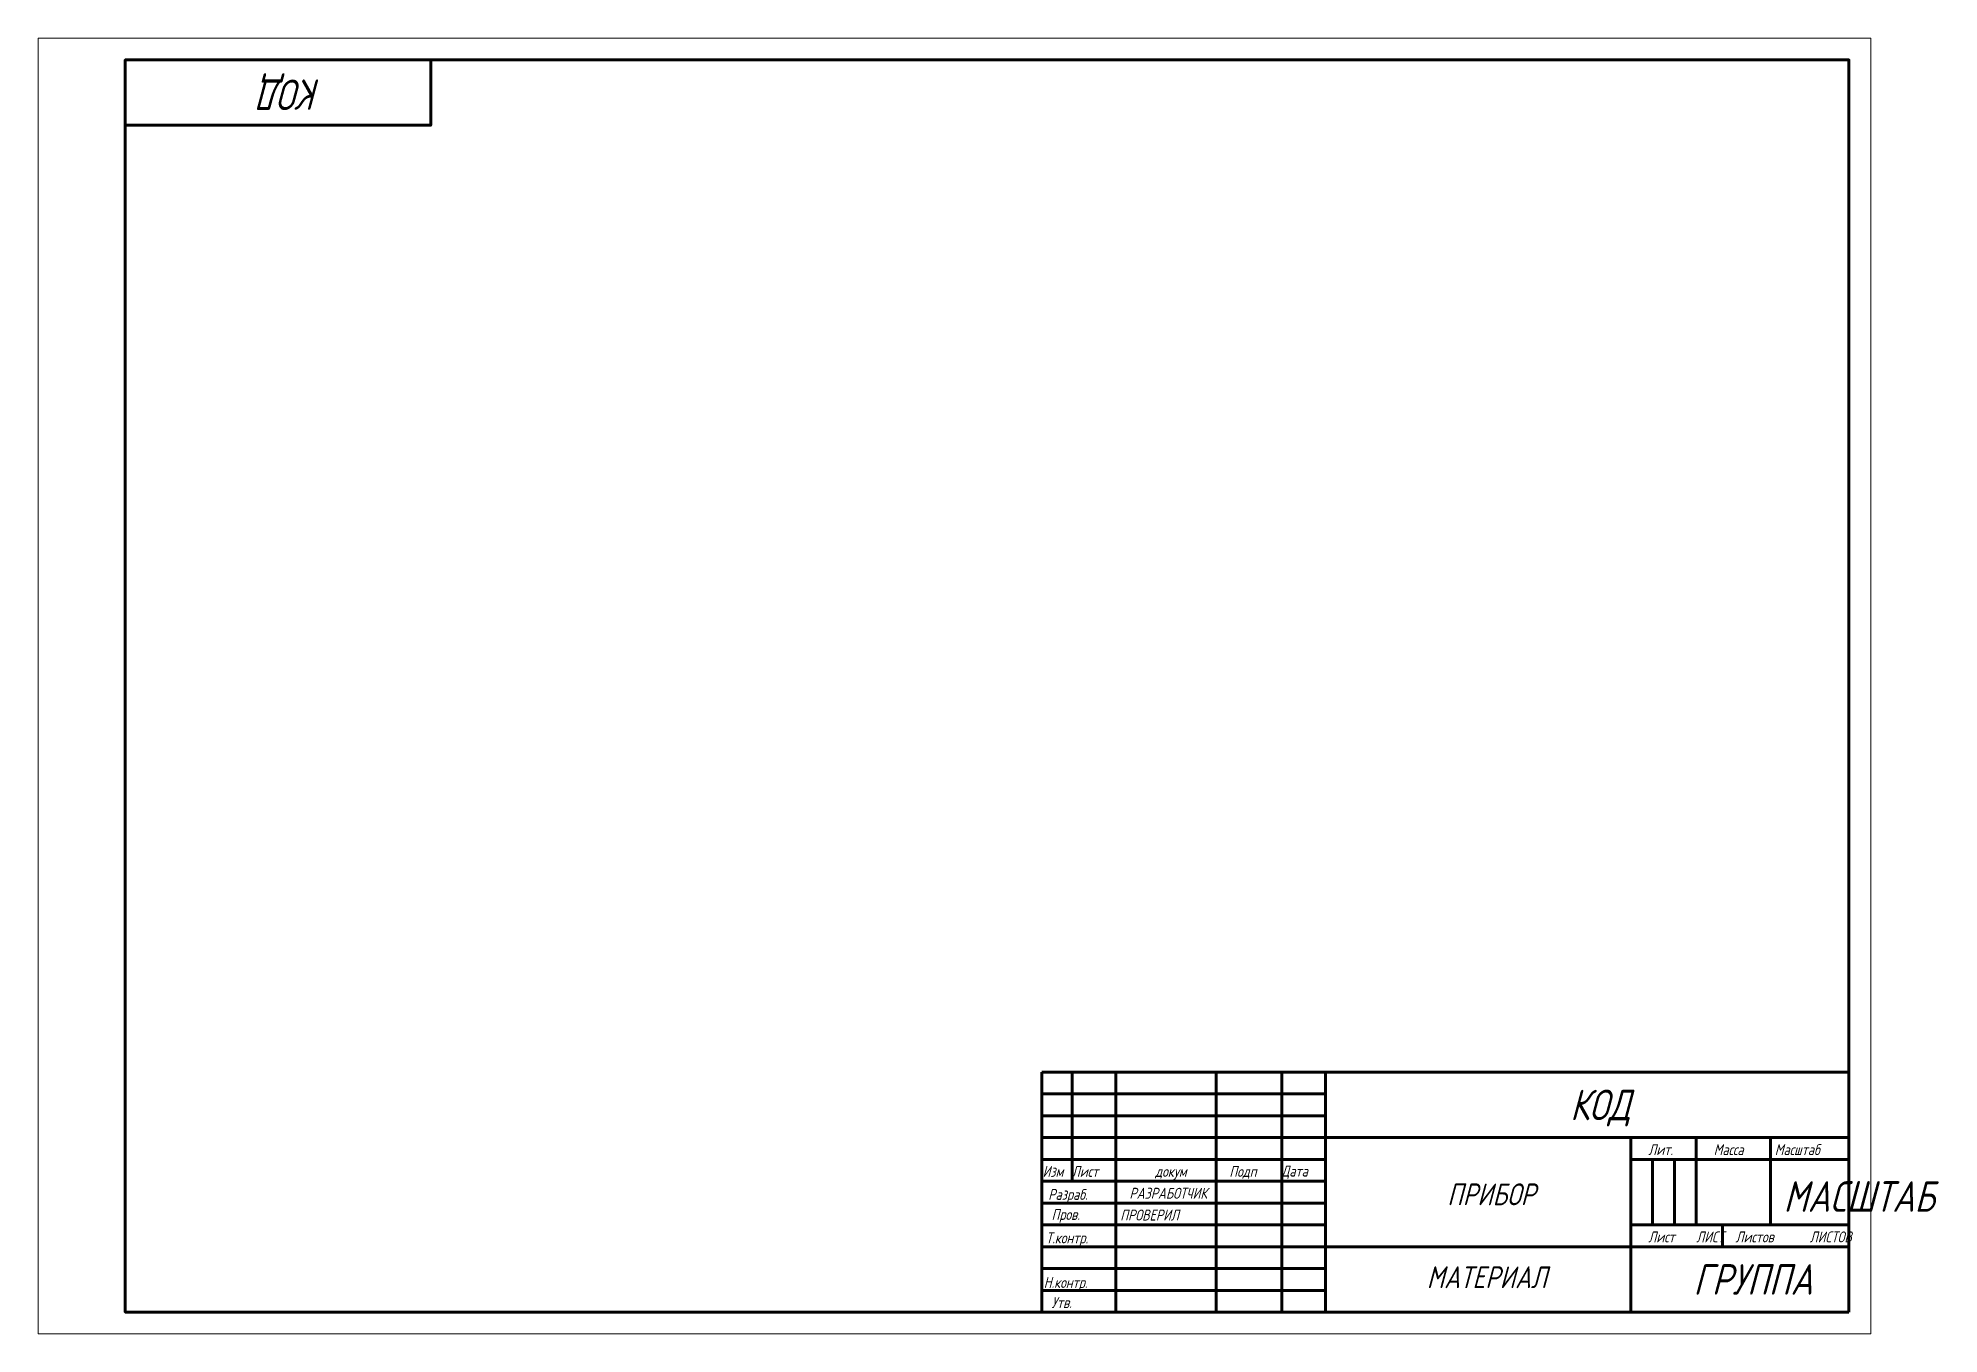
# Model space of a CAD drawing. Header units: millimetres. Extents: x 0 to 436, y 0 to 297.
import ezdxf
from ezdxf.enums import TextEntityAlignment as Align

# ---------------------------------------------------------------- set-up
doc = ezdxf.new("R2010")
doc.units = ezdxf.units.MM
doc.styles.add('Dm', font='GOST_A.TTF', dxfattribs={"oblique": 15})

msp = doc.modelspace()

# ---------------------------------------------------------------- linework, layer by layer
at = {"lineweight": 70}
for p, q in [((230, 60), (415, 60)), ((230, 60), (230, 5)), ((237, 60), (237, 35)), ((247, 60), (247, 5)), ((270, 60), (270, 5)), ((285, 60), (285, 5)), ((295, 60), (295, 5)), ((230, 55), (295, 55)), ((230, 50), (295, 50)), ((230, 45), (415, 45)), ((365, 45), (365, 5)), ((380, 45), (380, 25)), ((397, 45), (397, 25)), ((230, 40), (295, 40)), ((365, 40), (415, 40)), ((370, 40), (370, 25)), ((375, 40), (375, 25)), ((230, 35), (295, 35)), ((230, 30), (295, 30)), ((230, 25), (295, 25)), ((365, 25), (415, 25)), ((386, 25), (386, 20)), ((230, 20), (415, 20)), ((230, 15), (295, 15)), ((230, 10), (295, 10)), ((230, 5), (415, 5))]:
    msp.add_line(p, q, dxfattribs=at)
at = {"lineweight": 20}
msp.add_lwpolyline([(420, 0), (0, 0), (0, 297), (420, 297)], close=True, dxfattribs=at)
at = {"lineweight": 70}
for points in [[(415, 5), (20, 5), (20, 292), (415, 292)], [(20, 292), (90, 292), (90, 277), (20, 277)]]:
    msp.add_lwpolyline(points, close=True, dxfattribs=at)

# ---------------------------------------------------------------- texts
at = {"lineweight": 20, "style": 'Dm', "oblique": 15}
for s, p in [('Лит.', (369, 41)), ('Масса', (384, 41)), ('Масштаб', (398, 41)), ('Изм', (230.22, 36)), ('Лист', (236.89, 36)), ('докум', (256, 36)), ('Подп', (273, 36)), ('Дата', (284.92, 36.08)), ('Разраб.', (231.5, 30.74)), ('Пров.', (232.26, 26.14)), ('Т.контр.', (230.98, 20.77)), ('Лист', (369, 21)), ('Листов', (389, 21)), ('Н.контр.', (230.47, 10.55)), ('Утв.', (232.26, 5.95))]:
    msp.add_text(s, height=2.5, dxfattribs=at).set_placement(p)
at = {"lineweight": 70, "style": 'Dm', "oblique": 15}
msp.add_attdef('КОД', text='', height=7, rotation=180, dxfattribs=at).set_placement((58, 284), align=Align.MIDDLE_CENTER)
for tag, text, height, p in [('КОД', 'ПД 0.000.001', 7, (358, 49)), ('РАЗРАБОТЧИК', 'Петров Д. А.', 2.5, (259, 31)), ('ГРУППА', 'ТСС-72', 7, (393, 9))]:
    msp.add_attdef(tag, text=text, height=height, dxfattribs=at).set_placement(p, align=Align.CENTER)
for tag, p, s, height in [('МАСШТАБ', (400, 28), '1:1', 7), ('ПРОВЕРИЛ', (248, 26), 'Кто-то', 2.5), ('ЛИСТ', (380, 21), '', 2.5), ('ЛИСТОВ', (406, 21), '1', 2.5)]:
    msp.add_attdef(tag, p, s, height=height, dxfattribs=at)
at = {"style": 'Dm', "oblique": 15}
for tag, p in [('ПРИБОР', (333, 32)), ('МАТЕРИАЛ', (332, 13))]:
    msp.add_attdef(tag, text='', height=5, dxfattribs=at).set_placement(p, align=Align.MIDDLE_CENTER)

doc.saveas('drawing.dxf')
